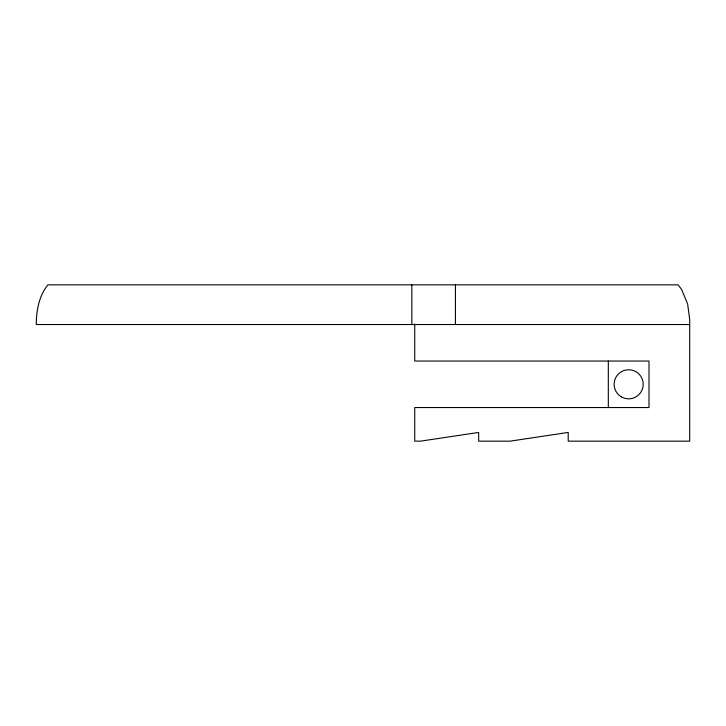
<?xml version="1.0" encoding="UTF-8"?>
<svg xmlns="http://www.w3.org/2000/svg" width="726" height="726" viewBox="0 0 726 726"><rect width="100%" height="100%" fill="white"/><g stroke="black" fill="none" stroke-linecap="round" stroke-linejoin="round"><path stroke-width="1.09" d="M689.7 324.522L36.3 324.522C36.282 310.637 38.995 295.881 47.916 284.846L678.084 284.846L681.596 289.429L687.64 304.012L689.7 319.658L689.7 441.154L568.204 441.154L568.204 432.433L510.069 441.154L478.679 441.154L478.679 432.433L420.554 441.154L414.737 441.154L414.737 407.54L649.008 407.54L649.008 361.04L414.737 361.04L414.737 324.068M608.315 361.04L608.315 407.54M455.447 284.846L455.447 324.522M411.842 284.846L411.842 324.522M621.392 396.877A14.529 14.529 0 0 0 643.191 384.29A14.529 14.529 0 0 0 621.392 371.703A14.529 14.529 0 0 0 621.392 396.877"/></g></svg>
